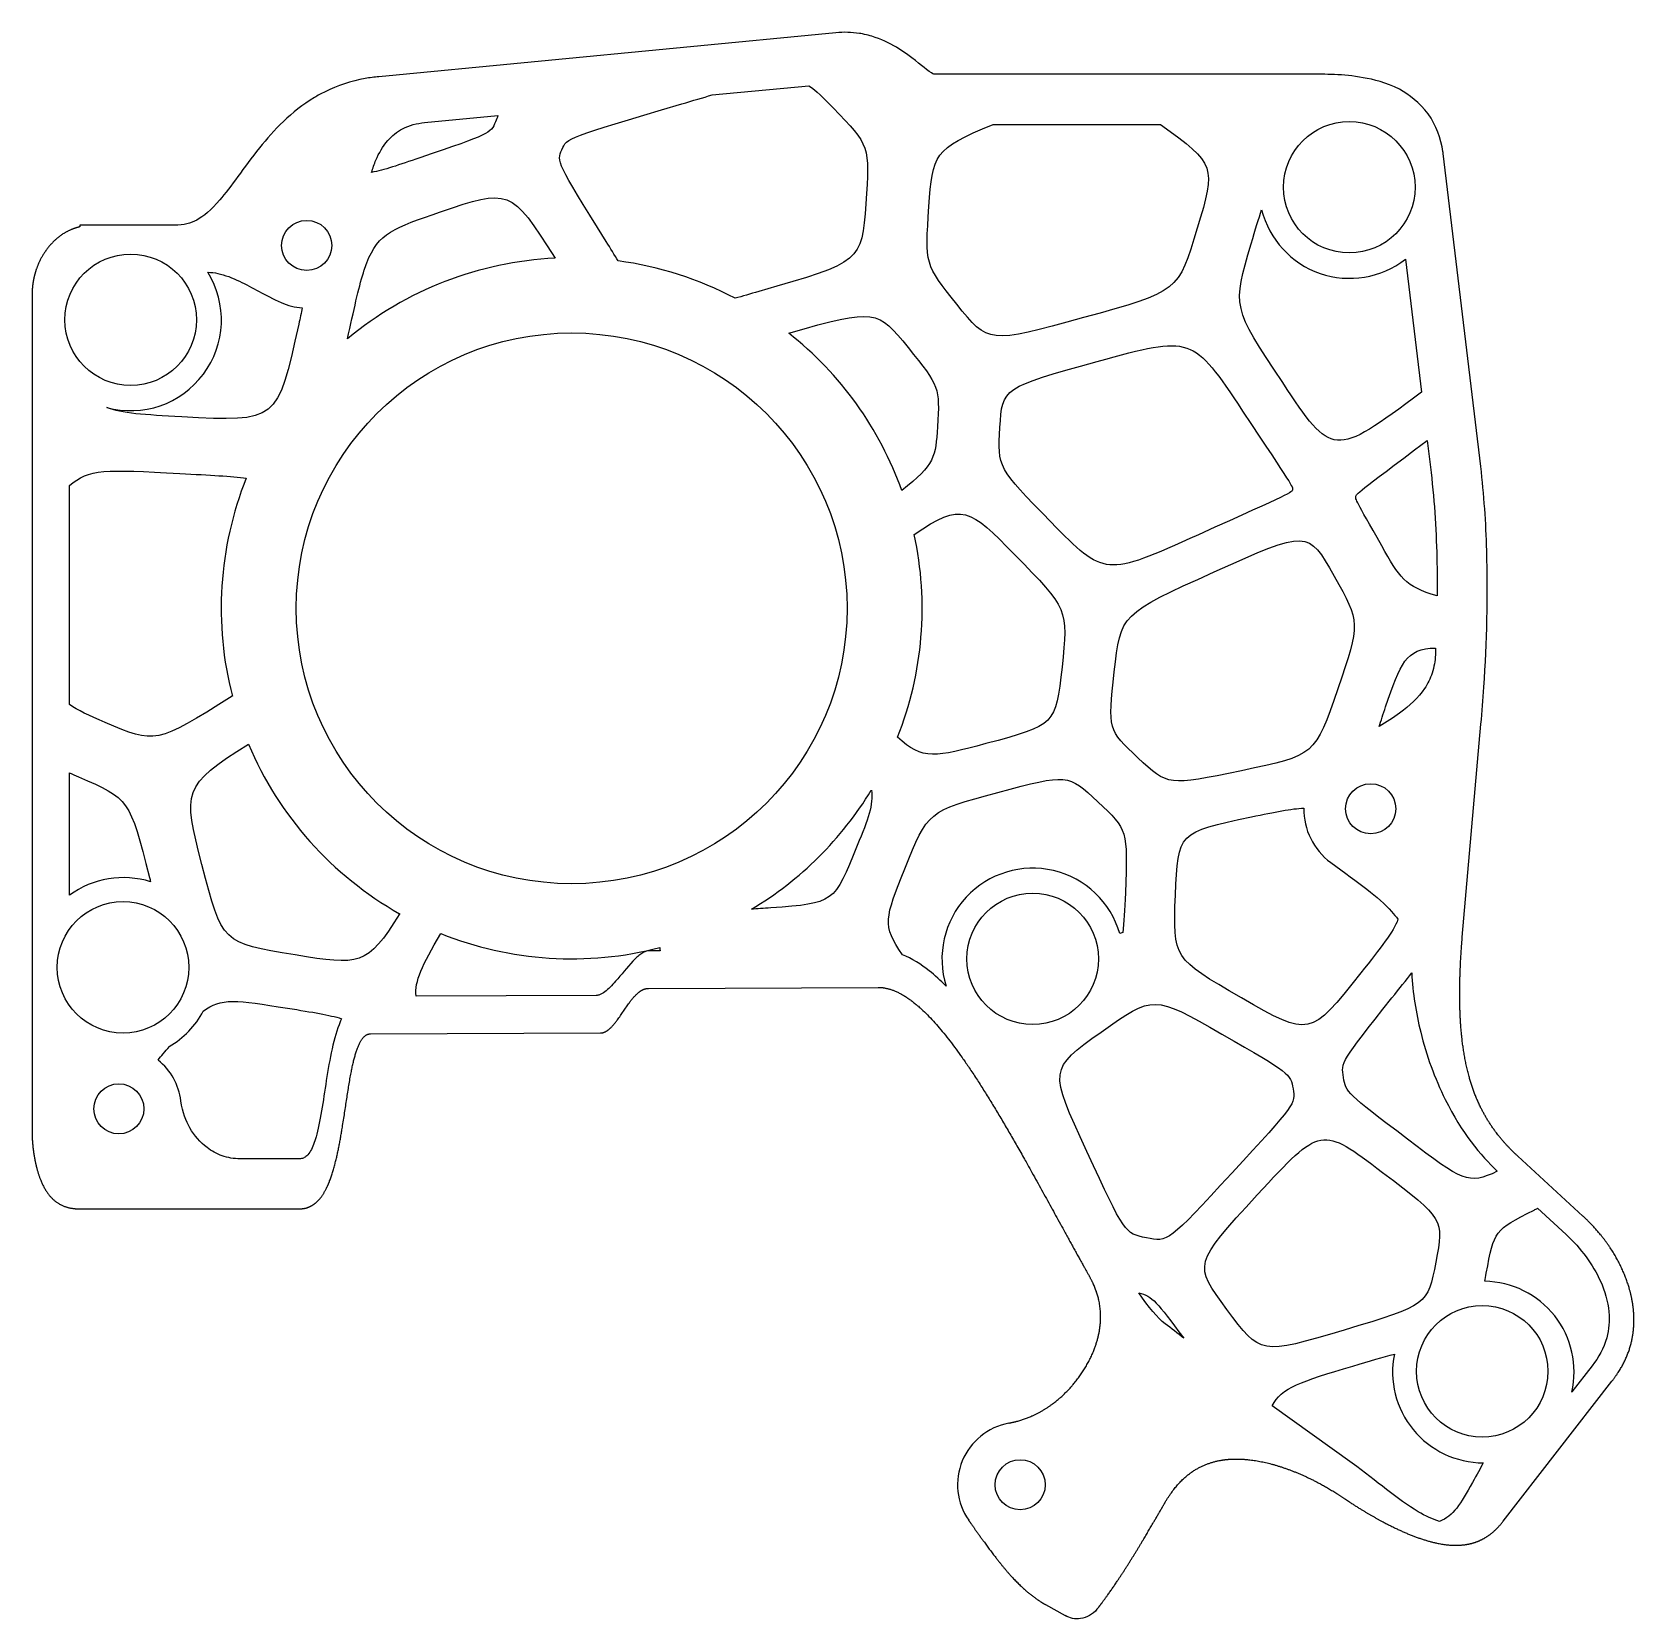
# Model space of a CAD drawing. Header units: millimetres. Extents: x -115 to 13, y -62 to 65.
import ezdxf

# ---------------------------------------------------------------- set-up
doc = ezdxf.new("R2010")
doc.units = ezdxf.units.MM
doc.layers.get('0').update_dxf_attribs({"linetype": 'CONTINUOUS'})

msp = doc.modelspace()

# ---------------------------------------------------------------- linework, layer by layer
for p, q in [((-51.01, 64.73), (-87.52, 61.22)), ((-60.89, 59.76), (-53.16, 60.5)), ((-12.21, 61.41), (-43.17, 61.41)), ((-83.86, 57.55), (-78.01, 58.12)), ((-38.44, 57.41), (-25.08, 57.41)), ((0.51, 30.08), (-2.49, 55.08)), ((-103.88, 49.36), (-111.39, 49.36)), ((-111.39, 49.36), (-111.39, 49.23)), ((-5.51, 46.63), (-4.23, 36.01)), ((-115.22, 43.74), (-115.22, -22.98)), ((-90.01, 40.29), (-89.93, 40.67)), ((-3.77, 32.15), (-3.46, 29.6)), ((-112.22, 11.06), (-112.22, 28.55)), ((-0.96, -7.51), (0.53, 9.5)), ((-112.22, -4.17), (-112.22, 5.6)), ((-28.09, -7.15), (-28.32, -7.22)), ((-65.05, -8.61), (-65.99, -8.61)), ((-70.15, -12.17), (-84.54, -12.23)), ((-65.98, -11.61), (-47.63, -11.53)), ((-88.18, -15.24), (-69.8, -15.17)), ((-93.84, -25.22), (-98.59, -25.22)), ((8.68, -29.8), (3.48, -25.02)), ((-111.43, -29.22), (-93.84, -29.22)), ((5.05, -29.18), (7.33, -31.28)), ((9.41, -41.76), (7.79, -43.85)), ((2.31, -54.17), (10.99, -42.99)), ((-9.75, -49.55), (-16.15, -44.95)), ((-34.27, -60.83), (-32.7, -61.71))]:
    msp.add_line(p, q)
for centre, radius in [((-9.99, 52.39), 5.25), ((-93.28, 47.74), 2), ((-107.34, 41.8), 5.25), ((-72.11, 18.75), 22), ((-8.28, 2.74), 2), ((-107.95, -9.93), 5.25), ((-35.28, -9.25), 5.25), ((-108.28, -21.23), 2), ((0.63, -42.2), 5.25), ((-36.28, -51.26), 2)]:
    msp.add_circle(centre, radius)
for centre, radius, start, end in [((-9.96, 52.36), 7.25, 194.1427, 307.8483), ((-72.11, 18.75), 28, 92.7224, 129.7337), ((-93.28, 47.74), 5, 336.8763, 343.948), ((-72.11, 18.75), 28, 62.1912, 82.3549), ((-107.34, 41.79), 7.25, -105.3069, 31.7623), ((-93.28, 47.74), 5, 245.9174, 265.9509), ((-72.11, 18.75), 28, 19.6179, 51.7304), ((-72.11, 18.75), 28, 158.1863, 194.5199), ((-72.11, 18.75), 28, -21.568, 12.1561), ((-72.11, 18.75), 28, 202.7878, 240.6064), ((-72.11, 18.75), 28, 300.8496, 328.7483), ((-8.28, 2.74), 5.35, 179.4976, 233.3569), ((-35.28, -9.26), 7.25, 16.2949, 197.453), ((-107.93, -10.01), 7.25, 72.499, 126.2975), ((-72.11, 18.75), 28, 248.0708, 284.5566), ((-107.93, -10.01), 7.25, 300.4824, 331.8168), ((-108.28, -21.23), 5, 7.2448, 51.172), ((0.72, -42.26), 7.25, -12.7255, 89.1301), ((0.72, -42.26), 7.25, 168.6555, 269.9096), ((-36.28, -51.26), 5, 100.6104, 214.6059)]:
    msp.add_arc(centre, radius, start, end)
for points, degree in [([(-49.12, 64.67), (-49.74, 64.77), (-50.38, 64.79), (-51.01, 64.73)], 3), ([(-88.6, 61.07), (-89.73, 60.86), (-90.82, 60.5), (-91.81, 60.01)], 3), ([(-87.52, 61.22), (-87.88, 61.19), (-88.24, 61.14), (-88.6, 61.07)], 3), ([(-53.16, 60.5), (-52.57, 60.12), (-52, 59.53), (-51.22, 58.73)], 3), ([(-11.17, 61.39), (-11.52, 61.4), (-11.87, 61.41), (-12.21, 61.41)], 3), ([(-72.9, 55.38), (-72.49, 56.34), (-72.49, 56.34), (-63.32, 59.04)], 3), ([(-63.32, 59.04), (-62.43, 59.31), (-61.62, 59.55), (-60.89, 59.76)], 3), ([(-78.19, 57.62), (-78.6, 56.66), (-78.6, 56.66), (-84.25, 54.74)], 3), ([(-78.01, 58.12), (-78.05, 57.94), (-78.11, 57.8), (-78.19, 57.62)], 3), ([(-51.22, 58.73), (-48.29, 55.71), (-48.29, 55.71), (-48.61, 51.07)], 3), ([(-43.57, 50.84), (-43.27, 54.99), (-43.24, 55.43), (-38.44, 57.41)], 3), ([(-25.08, 57.41), (-20.63, 54.17), (-20.65, 54.11), (-22.13, 49.12)], 3), ([(-69.36, 48.06), (-73.32, 54.43), (-73.32, 54.43), (-72.9, 55.38)], 3), ([(-84.25, 54.74), (-85.93, 54.16), (-87.11, 53.76), (-88.09, 53.57)], 3), ([(-82.58, 50.42), (-77.17, 52.27), (-76.95, 52.35), (-73.44, 46.72)], 3), ([(-88.48, 46.36), (-87.56, 48.72), (-86.28, 49.16), (-82.58, 50.42)], 3), ([(-48.61, 51.07), (-48.94, 46.43), (-48.94, 46.43), (-57.17, 44.06)], 3), ([(-41.35, 43.05), (-43.89, 46.21), (-43.89, 46.21), (-43.57, 50.84)], 3), ([(-17.83, 47.88), (-17.49, 49.02), (-17.23, 49.89), (-16.99, 50.59)], 3), ([(-22.13, 49.12), (-23.63, 44.06), (-23.63, 44.06), (-31.22, 41.97)], 3), ([(-68.39, 46.5), (-68.68, 46.97), (-69, 47.49), (-69.36, 48.06)], 3), ([(-15.31, 36.78), (-19.33, 42.83), (-19.33, 42.83), (-17.83, 47.88)], 3), ([(-115.02, 45.36), (-115.1, 45.06), (-115.16, 44.74), (-115.2, 44.42), (-115.22, 44.09), (-115.22, 43.74)], 5), ([(-89.93, 40.67), (-89.43, 42.96), (-89.07, 44.58), (-88.68, 45.78)], 3), ([(-57.17, 44.06), (-57.85, 43.86), (-58.47, 43.68), (-59.05, 43.52)], 3), ([(-93.63, 42.76), (-93.72, 42.35), (-93.81, 41.92), (-93.91, 41.46)], 3), ([(-31.22, 41.97), (-38.82, 39.88), (-38.82, 39.88), (-41.35, 43.05)], 3), ([(-93.91, 41.46), (-95.62, 33.63), (-95.62, 33.63), (-103.26, 34.05)], 3), ([(-54.77, 40.74), (-47.77, 42.74), (-47.65, 42.59), (-45.24, 39.59)], 3), ([(-30.12, 38.47), (-22.53, 40.56), (-22.53, 40.56), (-18.51, 34.51)], 3), ([(-45.24, 39.59), (-42.7, 36.43), (-42.7, 36.43), (-42.89, 33.24)], 3), ([(-37.9, 33.19), (-37.71, 36.38), (-37.71, 36.38), (-30.12, 38.47)], 3), ([(-4.23, 36.01), (-11.29, 30.73), (-11.35, 30.82), (-15.31, 36.78)], 3), ([(-103.26, 34.05), (-106.24, 34.21), (-108.06, 34.31), (-109.25, 34.79)], 3), ([(-18.51, 34.51), (-14.49, 28.46), (-14.49, 28.46), (-14.52, 28.23)], 3), ([(-42.89, 33.24), (-43.04, 30.87), (-43.07, 30.26), (-45.74, 28.15)], 3), ([(-33.81, 25.63), (-38.09, 30), (-38.09, 30), (-37.9, 33.19)], 3), ([(-9.47, 27.68), (-9.44, 27.89), (-9.44, 27.91), (-3.77, 32.15)], 3), ([(-112.22, 28.55), (-110.68, 29.92), (-109.38, 29.85), (-103.4, 29.52)], 3), ([(-103.4, 29.52), (-100.96, 29.39), (-99.3, 29.3), (-98.11, 29.16)], 3), ([(-14.52, 28.23), (-14.56, 28), (-14.56, 28), (-22.04, 24.63)], 3), ([(-7.4, 23.74), (-9.5, 27.46), (-9.5, 27.46), (-9.47, 27.68)], 3), ([(-44.74, 24.65), (-40.9, 27.3), (-40.31, 26.69), (-36.73, 23.05)], 3), ([(-22.04, 24.63), (-29.52, 21.26), (-29.52, 21.26), (-33.81, 25.63)], 3), ([(-36.73, 23.05), (-32.44, 18.68), (-32.44, 18.68), (-32.94, 14.06)], 3), ([(-20.78, 21.66), (-13.3, 25.04), (-13.3, 25.04), (-11.2, 21.32)], 3), ([(-2.98, 19.76), (-5.54, 20.44), (-6, 21.27), (-7.4, 23.74)], 3), ([(-28.76, 13.67), (-28.26, 18.29), (-28.26, 18.29), (-20.78, 21.66)], 3), ([(-11.2, 21.32), (-9.1, 17.61), (-9.1, 17.61), (-10.91, 12.31)], 3), ([(-7.09, 10.87), (-5.9, 14.35), (-5.49, 15.55), (-3.09, 15.58)], 3), ([(-3.09, 15.58), (-3.09, 15.4), (-3.1, 15.22), (-3.11, 15.04)], 3), ([(-32.94, 14.06), (-33.45, 9.43), (-33.45, 9.43), (-39.03, 7.94)], 3), ([(-26.87, 6.8), (-29.27, 9.05), (-29.27, 9.05), (-28.76, 13.67)], 3), ([(-99.22, 11.73), (-105.32, 7.89), (-105.38, 7.92), (-109.38, 9.64)], 3), ([(-10.91, 12.31), (-12.72, 7), (-12.72, 7), (-18.6, 5.78)], 3), ([(0.53, 9.5), (0.61, 10.48), (0.69, 11.47), (0.76, 12.46)], 3), ([(-109.38, 9.64), (-110.68, 10.21), (-111.57, 10.59), (-112.22, 11.06)], 3), ([(-7.61, 9.3), (-7.46, 9.77), (-7.28, 10.29), (-7.09, 10.87)], 3), ([(-101.65, -1.72), (-103.15, 4.19), (-103.24, 4.54), (-97.93, 7.91)], 3), ([(-39.03, 7.94), (-42.95, 6.89), (-44.12, 6.58), (-46.07, 8.46)], 3), ([(-18.6, 5.78), (-24.48, 4.56), (-24.48, 4.56), (-26.87, 6.8)], 3), ([(-112.22, 5.6), (-111.99, 5.5), (-111.76, 5.4), (-111.5, 5.29)], 3), ([(-111.5, 5.29), (-107.44, 3.54), (-107.44, 3.54), (-105.84, -2.74)], 3), ([(-48.17, 4.23), (-47.98, 3.06), (-48.44, 1.91), (-49.29, -0.19)], 3), ([(-45.5, -2.07), (-43.65, 2.55), (-43.65, 2.55), (-38.06, 4.04)], 3), ([(-38.06, 4.04), (-32.47, 5.54), (-32.47, 5.54), (-30.08, 3.29)], 3), ([(-30.08, 3.29), (-27.68, 1.05), (-27.68, 1.05), (-27.88, -3.99)], 3), ([(-17.8, 2.09), (-15.9, 2.49), (-14.62, 2.75), (-13.63, 2.79)], 3), ([(-23.88, -4.17), (-23.68, 0.87), (-23.68, 0.87), (-17.8, 2.09)], 3), ([(-49.29, -0.19), (-51.14, -4.81), (-51.14, -4.81), (-56.19, -5.18)], 3), ([(-94.2, -8.94), (-100.04, -8), (-100.04, -8), (-101.65, -1.72)], 3), ([(-45.69, -8.92), (-47.32, -6.58), (-47.08, -5.99), (-45.5, -2.07)], 3), ([(-105.84, -2.74), (-105.81, -2.86), (-105.78, -2.98), (-105.75, -3.1)], 3), ([(-27.88, -3.99), (-27.94, -5.36), (-27.98, -6.36), (-28.09, -7.15)], 3), ([(-18.61, -12.36), (-24.08, -9.21), (-24.08, -9.21), (-23.88, -4.17)], 3), ([(-85.85, -5.64), (-88.45, -9.87), (-89.09, -9.77), (-94.2, -8.94)], 3), ([(-56.19, -5.18), (-56.77, -5.22), (-57.29, -5.26), (-57.75, -5.29)], 3), ([(-6.1, -6.09), (-6.47, -7.1), (-7.45, -8.33), (-9.06, -10.37)], 3), ([(-84.54, -12.23), (-84.66, -11.03), (-84.07, -9.8), (-82.57, -7.22)], 3), ([(3.48, -25.02), (2.85, -24.45), (1.73, -23.26), (0.44, -21.4), (-0.6, -18.74), (-1.15, -15.21), (-1.22, -12.23), (-1.14, -9.91), (-1.03, -8.32), (-0.96, -7.51)], 5), ([(-65.07, -8.35), (-65.06, -8.43), (-65.06, -8.52), (-65.05, -8.61)], 3), ([(-9.06, -10.37), (-13.14, -15.52), (-13.14, -15.52), (-18.61, -12.36)], 3), ([(-6.59, -12.37), (-5.97, -11.6), (-5.45, -10.94), (-5, -10.38)], 3), ([(-101.54, -13.44), (-100.13, -12.33), (-98.9, -12.53), (-94.81, -13.19)], 3), ([(-69.8, -15.17), (-69.65, -15.17), (-69.35, -15.09), (-68.91, -14.77), (-68.32, -13.98), (-67.58, -12.8), (-66.96, -12.02), (-66.48, -11.69), (-66.15, -11.61), (-65.98, -11.61)], 5), ([(-10.45, -18.72), (-10.66, -17.52), (-10.66, -17.52), (-6.59, -12.37)], 3), ([(-94.81, -13.19), (-92.77, -13.52), (-91.45, -13.73), (-90.49, -14.03)], 3), ([(-29.81, -15.1), (-25.63, -12.12), (-25.63, -12.12), (-20.16, -15.27)], 3), ([(-30.96, -24.63), (-33.99, -18.08), (-33.99, -18.08), (-29.81, -15.1)], 3), ([(-20.16, -15.27), (-14.68, -18.42), (-14.68, -18.42), (-14.48, -19.63)], 3), ([(-105.15, -17.34), (-104.9, -17.01), (-104.6, -16.66), (-104.25, -16.26)], 3), ([(-5.34, -23.65), (-10.25, -19.93), (-10.25, -19.93), (-10.45, -18.72)], 3), ([(-14.48, -19.63), (-14.27, -20.83), (-14.27, -20.83), (-19.37, -26.36)], 3), ([(-17.34, -28.11), (-12.24, -22.58), (-12.24, -22.58), (-7.33, -26.31)], 3), ([(1.83, -26.22), (-0.49, -27.34), (-0.95, -26.99), (-5.34, -23.65)], 3), ([(-26.2, -31.54), (-27.93, -31.19), (-27.93, -31.19), (-30.96, -24.63)], 3), ([(-19.37, -26.36), (-24.48, -31.9), (-24.48, -31.9), (-26.2, -31.54)], 3), ([(-7.33, -26.31), (-2.43, -30.03), (-2.43, -30.03), (-3.08, -33.47)], 3), ([(-19.76, -37.27), (-22.44, -33.65), (-22.44, -33.65), (-17.34, -28.11)], 3), ([(0.95, -34.37), (1.6, -30.93), (1.6, -30.93), (4.77, -29.32)], 3), ([(4.77, -29.32), (4.86, -29.27), (4.96, -29.22), (5.05, -29.18)], 3), ([(-3.08, -33.47), (-3.73, -36.91), (-3.73, -36.91), (-10.4, -38.9)], 3), ([(0.83, -35.01), (0.87, -34.81), (0.91, -34.6), (0.95, -34.37)], 3), ([(-37.2, -46.34), (-36.56, -46.22), (-35.33, -45.87), (-33.67, -45.01), (-31.79, -43.3), (-30.14, -40.58), (-29.63, -38.21), (-29.89, -36.42), (-30.4, -35.22), (-30.74, -34.63)], 5), ([(-26.81, -35.93), (-25.71, -36.21), (-25.37, -36.65), (-23.21, -39.56)], 3), ([(-24.69, -38.4), (-25.31, -37.94), (-26.02, -37.09), (-26.81, -35.93)], 3), ([(-10.4, -38.9), (-17.07, -40.9), (-17.07, -40.9), (-19.76, -37.27)], 3), ([(-23.21, -39.56), (-23.71, -39.17), (-24.2, -38.78), (-24.69, -38.4)], 3), ([(-9.7, -41.78), (-8.35, -41.38), (-7.27, -41.06), (-6.39, -40.83)], 3), ([(-16.15, -44.95), (-15.42, -43.5), (-13.86, -43.03), (-9.7, -41.78)], 3), ([(0.71, -49.51), (0.48, -49.95), (0.2, -50.46), (-0.15, -51.07)], 3), ([(-0.15, -51.07), (-1.14, -52.83), (-1.64, -53.74), (-2.78, -54.19)], 3), ([(-40.4, -54.1), (-40.19, -54.39), (-39.78, -54.98), (-39.14, -55.88), (-38.25, -57.09), (-37.06, -58.56), (-36.02, -59.61), (-35.17, -60.28), (-34.58, -60.65), (-34.27, -60.83)], 5)]:
    msp.add_open_spline(points, degree=degree)
for points, degree, knots in [([(-47.86, 64.36), (-48.22, 64.48), (-48.61, 64.59), (-49.02, 64.66), (-49.05, 64.66), (-49.08, 64.67), (-49.12, 64.67)], 3, [0.81717835, 0.81717835, 0.81717835, 0.81717835, 0.88766489, 0.88766489, 0.88766489, 0.89341491, 0.89341491, 0.89341491, 0.89341491]), ([(-43.17, 61.41), (-43.24, 61.44), (-43.44, 61.55), (-43.77, 61.8), (-44.24, 62.16), (-44.93, 62.79), (-45.97, 63.45), (-46.5, 63.78), (-47.13, 64.11), (-47.86, 64.36)], 3, [0.1986225, 0.1986225, 0.1986225, 0.1986225, 0.3939888, 0.3939888, 0.3939888, 0.6763673, 0.6763673, 0.6763673, 0.8171783, 0.8171783, 0.8171783, 0.8171783]), ([(-2.49, 55.08), (-2.5, 55.13), (-2.51, 55.18), (-2.51, 55.24), (-2.66, 56.26), (-3.05, 57.35), (-3.69, 58.24), (-4.36, 59.15), (-5.21, 59.79), (-5.99, 60.21), (-7.06, 60.77), (-8.02, 60.99), (-8.88, 61.14), (-9.7, 61.29), (-10.45, 61.36), (-11.17, 61.39)], 3, [-1, -1, -1, -1, -0.9903296, -0.9903296, -0.9903296, -0.8077832, -0.8077832, -0.8077832, -0.6197644, -0.6197644, -0.6197644, -0.3629127, -0.3629127, -0.3629127, -0.1185655, -0.1185655, -0.1185655, -0.1185655]), ([(-91.81, 60.01), (-92.11, 59.87), (-92.39, 59.72), (-92.66, 59.55), (-94.54, 58.43), (-95.92, 56.94), (-97.04, 55.54), (-98.32, 53.94), (-99.32, 52.42), (-100.23, 51.37), (-100.93, 50.56), (-101.52, 50.06), (-102.06, 49.77), (-102.56, 49.5), (-103.04, 49.36), (-103.88, 49.36)], 3, [0.1397911, 0.1397911, 0.1397911, 0.1397911, 0.1711286, 0.1711286, 0.1711286, 0.385935, 0.385935, 0.385935, 0.6327296, 0.6327296, 0.6327296, 0.8211599, 0.8211599, 0.8211599, 1, 1, 1, 1]), ([(-88.09, 53.57), (-87.99, 53.91), (-87.88, 54.24), (-87.51, 55.11), (-87.2, 55.65), (-86.46, 56.5), (-86.07, 56.82), (-85.07, 57.34), (-84.48, 57.5), (-83.86, 57.55)], 3, [-0.6247699, -0.6247699, -0.6247699, -0.6247699, -0.5218336, -0.5218336, -0.3388783, -0.3388783, -0.1858686, -0.1858686, 0, 0, 0, 0]), ([(-111.39, 49.23), (-111.51, 49.2), (-111.95, 49.08), (-112.66, 48.78), (-113.53, 48.16), (-114.23, 47.29), (-114.69, 46.4), (-114.92, 45.74), (-115.01, 45.39), (-115.02, 45.36)], 5, [-0.8715001, -0.8715001, -0.8715001, -0.8715001, -0.8715001, -0.8715001, -0.8, -0.6, -0.4, -0.2, -0.184523, -0.184523, -0.184523, -0.184523, -0.184523, -0.184523]), ([(-101.17, 45.6), (-100.9, 45.59), (-100.64, 45.56), (-99.79, 45.38), (-99.23, 45.15), (-97.62, 44.39), (-96.62, 43.76), (-95.32, 43.18)], 3, [-0.7782706, -0.7782706, -0.7782706, -0.7782706, -0.6684851, -0.6684851, -0.4282128, -0.4282128, 0, 0, 0, 0]), ([(-3.46, 29.6), (-3.17, 27.15), (-3.03, 24.75), (-2.97, 21.48), (-2.97, 20.62), (-2.98, 19.76)], 3, [-1.4359824, -1.4359824, -1.4359824, -1.4359824, -0.7149391, -0.7149391, -0.4631745, -0.4631745, -0.4631745, -0.4631745]), ([(0.76, 12.46), (1, 16.07), (1.09, 19.68), (0.99, 23.36), (0.93, 25.58), (0.78, 27.83), (0.51, 30.08)], 3, [0.1453429, 0.1453429, 0.1453429, 0.1453429, 0.6780127, 0.6780127, 0.6780127, 1, 1, 1, 1]), ([(-3.11, 15.04), (-3.13, 14.54), (-3.21, 14.06), (-3.52, 13.14), (-3.72, 12.73), (-4.48, 11.6), (-5.16, 10.97), (-6.47, 10.01), (-7.01, 9.66), (-7.61, 9.3)], 3, [-1.654033, -1.654033, -1.654033, -1.654033, -1.403729, -1.403729, -1.171215, -1.171215, -0.726003, -0.726003, -0.449703, -0.449703, -0.449703, -0.449703]), ([(-11.47, -1.55), (-9.21, -3.23), (-7.68, -4.26), (-6.43, -5.67), (-6.26, -5.88), (-6.1, -6.09)], 3, [-0.9250924, -0.9250924, -0.9250924, -0.9250924, -0.4407628, -0.4407628, -0.3594955, -0.3594955, -0.3594955, -0.3594955]), ([(-65.99, -8.61), (-66.09, -8.62), (-66.19, -8.65), (-66.38, -8.74), (-66.48, -8.8), (-66.79, -9.02), (-67.01, -9.22), (-67.68, -9.93), (-68.15, -10.53), (-68.89, -11.37), (-69.19, -11.68), (-69.6, -11.98), (-69.74, -12.07), (-69.97, -12.15), (-70.06, -12.17), (-70.15, -12.17)], 3, [-0.4351513, -0.4351513, -0.4351513, -0.4351513, -0.4091262, -0.4091262, -0.3787437, -0.3787437, -0.3094836, -0.3094836, -0.1634327, -0.1634327, -0.0721318, -0.0721318, -0.028544, -0.028544, 0, 0, 0, 0]), ([(-42.2, -11.43), (-42.64, -10.98), (-43.09, -10.57), (-44.2, -9.69), (-44.92, -9.23), (-45.69, -8.92)], 3, [-0.6273539, -0.6273539, -0.6273539, -0.6273539, -0.4513838, -0.4513838, -0.2024666, -0.2024666, -0.2024666, -0.2024666]), ([(-5, -10.38), (-4.92, -11.98), (-4.67, -13.57), (-3.83, -16.96), (-3.17, -18.79), (-1.01, -23.14), (0.5, -24.95), (1.83, -26.22)], 3, [-1.1919, -1.1919, -1.1919, -1.1919, -0.907396, -0.907396, -0.568133, -0.568133, -0.039814, -0.039814, -0.039814, -0.039814]), ([(-47.63, -11.53), (-46.82, -11.53), (-45.11, -12.09), (-42.32, -14.65), (-38.7, -20.16), (-35.05, -26.8), (-32.6, -31.31), (-31.22, -33.79), (-30.74, -34.63)], 5, [0, 0, 0, 0, 0, 0, 0.2, 0.4, 0.6, 0.7120411, 0.7120411, 0.7120411, 0.7120411, 0.7120411, 0.7120411]), ([(-90.49, -14.03), (-90.53, -14.11), (-90.56, -14.19), (-91.14, -15.53), (-91.44, -17.24), (-91.97, -20.63), (-92.19, -22.29), (-92.65, -23.89), (-92.79, -24.28), (-93.05, -24.73), (-93.15, -24.87), (-93.36, -25.06), (-93.44, -25.12), (-93.64, -25.2), (-93.73, -25.22), (-93.84, -25.22)], 3, [-0.8699036, -0.8699036, -0.8699036, -0.8699036, -0.8492117, -0.8492117, -0.5286634, -0.5286634, -0.2194309, -0.2194309, -0.11277, -0.11277, -0.0627628, -0.0627628, -0.0306568, -0.0306568, 0, 0, 0, 0]), ([(-91.65, -27.48), (-91.42, -26.98), (-90.97, -25.73), (-90.47, -23.38), (-90.02, -19.8), (-89.54, -16.82), (-88.96, -15.53), (-88.46, -15.24), (-88.18, -15.24)], 5, [0.2273734, 0.2273734, 0.2273734, 0.2273734, 0.2273734, 0.2273734, 0.4, 0.6, 0.8, 1, 1, 1, 1, 1, 1]), ([(-98.59, -25.22), (-99.09, -25.22), (-99.57, -25.15), (-100.47, -24.83), (-100.87, -24.61), (-101.79, -23.91), (-102.26, -23.36), (-102.91, -22.22), (-103.2, -21.52), (-103.32, -20.6)], 3, [-1.024159, -1.024159, -1.024159, -1.024159, -0.799804, -0.799804, -0.592815, -0.592815, -0.2783, -0.2783, 0, 0, 0, 0]), ([(-115.22, -22.98), (-115.22, -23.32), (-115.2, -23.76), (-115.17, -24.21), (-115.11, -24.66), (-115.03, -25.11), (-115.01, -25.22)], 5, [0, 0, 0, 0, 0, 0, 0.2, 0.2660853, 0.2660853, 0.2660853, 0.2660853, 0.2660853, 0.2660853]), ([(-115.01, -25.22), (-114.97, -25.44), (-114.85, -26), (-114.61, -26.86), (-114.13, -27.96), (-113.39, -28.77), (-112.52, -29.14), (-111.82, -29.22), (-111.43, -29.22)], 5, [0.2660853, 0.2660853, 0.2660853, 0.2660853, 0.2660853, 0.2660853, 0.4, 0.6, 0.8, 1, 1, 1, 1, 1, 1]), ([(-93.84, -29.22), (-93.33, -29.22), (-92.82, -29.06), (-92.39, -28.71), (-92.01, -28.2), (-91.69, -27.56), (-91.65, -27.48)], 5, [0, 0, 0, 0, 0, 0, 0.2, 0.2273734, 0.2273734, 0.2273734, 0.2273734, 0.2273734, 0.2273734]), ([(12.65, -36.79), (12.58, -36.38), (12.38, -35.42), (11.86, -33.93), (11.09, -32.5), (10.05, -31.16), (9.16, -30.25), (8.68, -29.8)], 5, [0.4489839, 0.4489839, 0.4489839, 0.4489839, 0.4489839, 0.4489839, 0.6, 0.8, 1, 1, 1, 1, 1, 1]), ([(7.33, -31.28), (7.92, -31.82), (8.46, -32.42), (9.38, -33.67), (9.77, -34.33), (10.42, -35.78), (10.67, -36.61), (10.81, -38.16), (10.76, -38.85), (10.35, -40.35), (9.94, -41.09), (9.41, -41.76)], 3, [-1.188868, -1.188868, -1.188868, -1.188868, -0.947824, -0.947824, -0.722065, -0.722065, -0.467449, -0.467449, -0.256918, -0.256918, 0, 0, 0, 0]), ([(10.99, -42.99), (11.42, -42.45), (12.13, -41.35), (12.62, -40.11), (12.81, -38.86), (12.76, -37.61), (12.67, -36.93), (12.65, -36.79)], 5, [0, 0, 0, 0, 0, 0, 0.2, 0.4, 0.4489839, 0.4489839, 0.4489839, 0.4489839, 0.4489839, 0.4489839]), ([(-24.73, -52.72), (-24.32, -52.01), (-23.47, -50.82), (-22.51, -50.01), (-21.45, -49.53), (-20.33, -49.3), (-19.77, -49.24)], 5, [-1, -1, -1, -1, -1, -1, -0.8, -0.6108578, -0.6108578, -0.6108578, -0.6108578, -0.6108578, -0.6108578]), ([(-19.77, -49.24), (-19.74, -49.24), (-19.11, -49.18), (-17.87, -49.2), (-15.95, -49.55), (-14.01, -50.26), (-12.15, -51.22), (-10.94, -51.98), (-10.35, -52.39)], 5, [-0.6108578, -0.6108578, -0.6108578, -0.6108578, -0.6108578, -0.6108578, -0.6, -0.4, -0.2, 0, 0, 0, 0, 0, 0]), ([(-2.78, -54.19), (-3.33, -54.03), (-3.9, -53.76), (-6.12, -52.45), (-7.84, -50.93), (-9.75, -49.55)], 3, [-0.9624367, -0.9624367, -0.9624367, -0.9624367, -0.7068339, -0.7068339, 0, 0, 0, 0]), ([(-10.35, -52.39), (-9.9, -52.69), (-8.96, -53.3), (-7.45, -54.2), (-5.35, -55.28), (-3.19, -56.01), (-1.65, -56.18), (-0.7, -56.06), (-0.28, -55.96)], 5, [-1, -1, -1, -1, -1, -1, -0.8, -0.6, -0.4, -0.2304849, -0.2304849, -0.2304849, -0.2304849, -0.2304849, -0.2304849]), ([(-30.15, -61.21), (-30.05, -61.09), (-29.71, -60.65), (-29.14, -59.88), (-28.33, -58.7), (-27.27, -57.04), (-26.28, -55.39), (-25.52, -54.08), (-24.99, -53.18), (-24.73, -52.72)], 5, [-0.4406983, -0.4406983, -0.4406983, -0.4406983, -0.4406983, -0.4406983, -0.4, -0.3, -0.2, -0.1, 0, 0, 0, 0, 0, 0]), ([(-0.28, -55.96), (-0.2, -55.94), (0.37, -55.79), (0.91, -55.53), (1.43, -55.17), (1.92, -54.68), (2.31, -54.17)], 5, [-0.2304849, -0.2304849, -0.2304849, -0.2304849, -0.2304849, -0.2304849, -0.2, 0, 0, 0, 0, 0, 0]), ([(-30.15, -61.21), (-30.31, -61.41), (-30.51, -61.58), (-30.96, -61.84), (-31.21, -61.92), (-31.68, -61.98), (-31.89, -61.98), (-32.31, -61.89), (-32.51, -61.82), (-32.7, -61.71)], 3, [0, 0, 0, 0, 0.0781289, 0.0781289, 0.1562578, 0.1562578, 0.2202922, 0.2202922, 0.2843267, 0.2843267, 0.2843267, 0.2843267])]:
    msp.add_open_spline(points, degree=degree, knots=knots)

doc.saveas('drawing.dxf')
